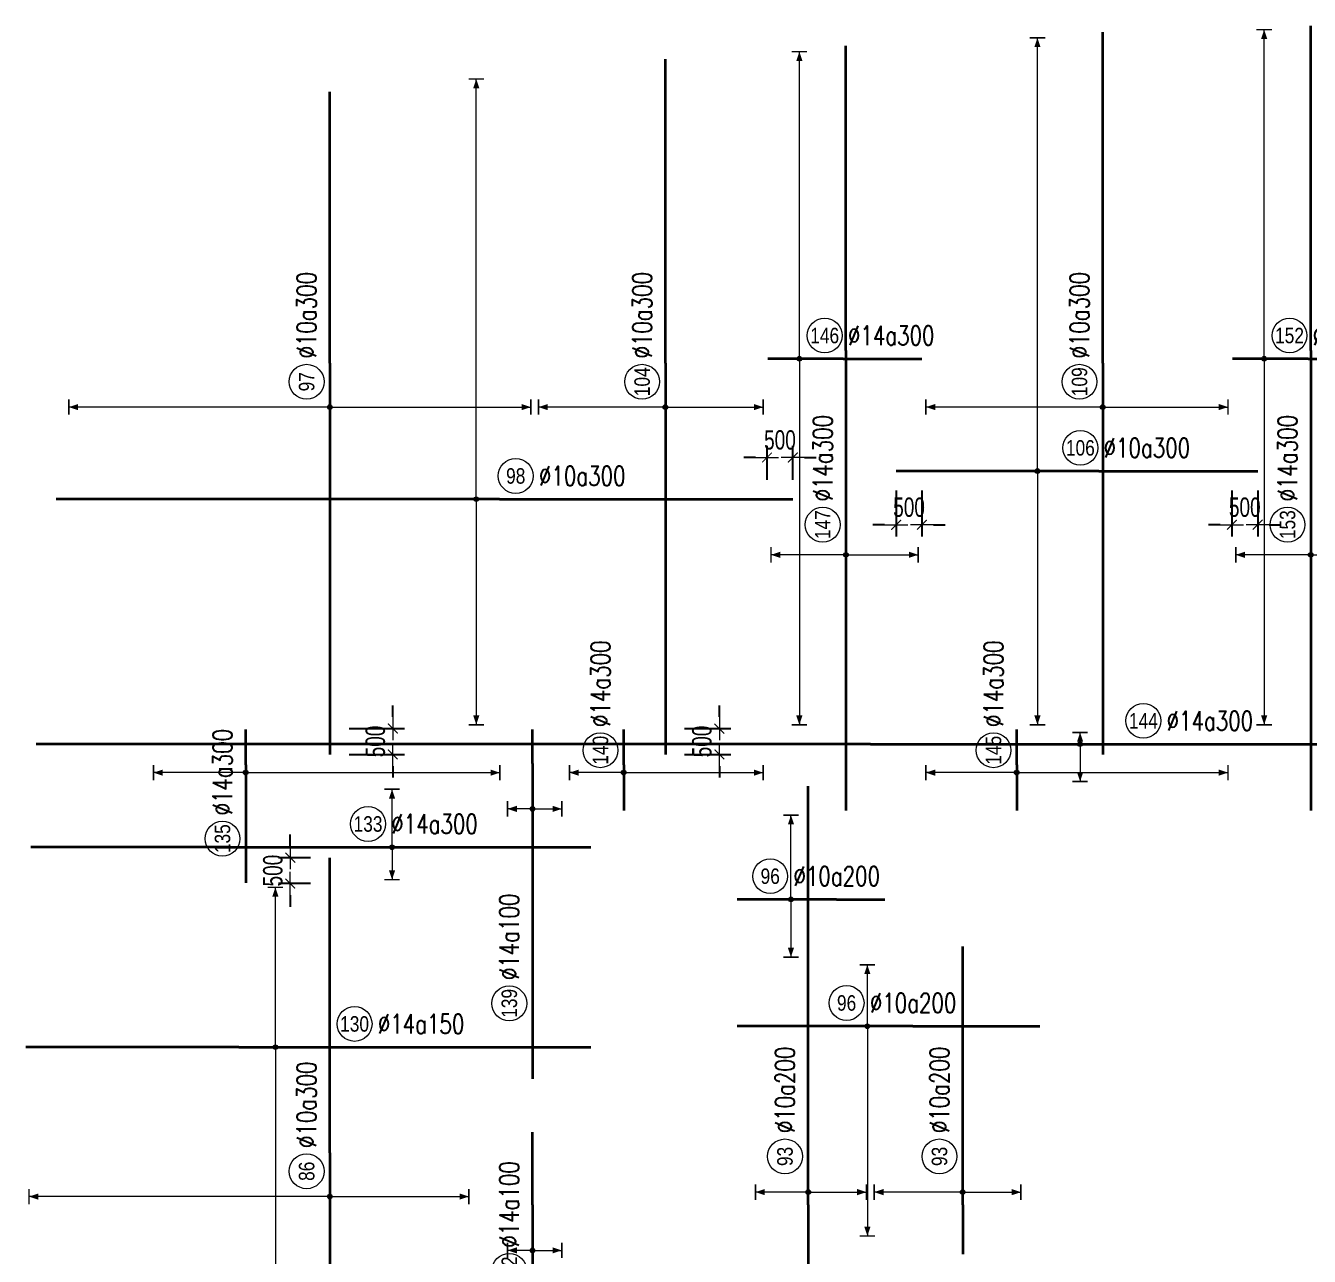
# Model space of a CAD drawing. Header units: millimetres. Extents: x -179076 to 505271, y -44005 to 99253.
# Drawn here: x 29846 to 54700, y 55080 to 78912 of the extents above; entities that cross this region are included whole.
import ezdxf
from ezdxf.enums import TextEntityAlignment as Align

# ---------------------------------------------------------------- set-up
doc = ezdxf.new("R2010")
doc.units = ezdxf.units.MM
doc.layers.get('0').update_dxf_attribs({"lineweight": 20})
doc.layers.get('Defpoints').update_dxf_attribs({"color": 151, "lineweight": 9})
for name, color, linetype, lineweight in [('NDC_S_DIM', 1, 'Continuous', 15), ('NDC_S_REBAR', 4, 'Continuous', 35), ('NDC_S_VN TEXT', 7, 'Continuous', 20)]:
    doc.layers.add(name, color=color, linetype=linetype, lineweight=lineweight)
doc.styles.add('ARIAL', font='arial.ttf', dxfattribs={"width": 0.8})
doc.styles.add('NDC_DIM', font='', dxfattribs={"width": 0.75})
doc.styles.add('NDC_EN TXT', font='romans.shx', dxfattribs={"width": 0.8})
doc.styles.get('NDC_DIM').set_extended_font_data('Dotum')
doc.dimstyles.new('NDC_dim_150', dxfattribs={"dimscale": 150, "dimtxt": 2.5, "dimasz": 1.5, "dimexe": 1.5, "dimexo": 2.5, "dimgap": 1, "dimtad": 1, "dimdec": 0, "dimzin": 0, "dimdsep": 46, "dimtxsty": 'NDC_DIM', "dimblk": 'DIMMARK', "dimcen": 0.09, "dimdle": 1.2, "dimclrd": 1, "dimclre": 1, "dimclrt": 3, "dimadec": 0, "dimazin": 0, "dimtfac": 1, "dimtdec": 0, "dimtix": 1, "dimtofl": 0, "dimtmove": 0, "dimatfit": 3, "dimfxl": 8, "dimfxlon": 1, "dimtolj": 1, "dimtzin": 0, "dimarcsym": 0})

# ---------------------------------------------------------------- blocks, each defined once
blk = doc.blocks.new('DIMMARK')
at = {"layer": 'NDC_S_DIM', "color": 1}
blk.add_line((-1.5, 0), (1, 0), dxfattribs=at)
at = {"layer": 'NDC_S_DIM', "color": 2, "const_width": 0.1}
blk.add_lwpolyline([(-0.42, -0.42), (0.42, 0.42)], dxfattribs=at)
blk = doc.blocks.new('*D395')
at = {"layer": 'Defpoints', "color": 0, "transparency": 16777216}
for p in [(44700, 70550), (44200, 69743), (44700, 69743)]:
    blk.add_point(p, dxfattribs=at)
at = {"layer": 'NDC_S_DIM', "color": 1, "lineweight": -2, "transparency": 16777216}
for p, q in [((44200, 70118), (44200, 70775)), ((44700, 70118), (44700, 70775)), ((43975, 70550), (43750, 70550)), ((44925, 70550), (45150, 70550))]:
    blk.add_line(p, q, dxfattribs=at)
at = {"layer": 'NDC_S_DIM', "color": 1, "lineweight": -2, "transparency": 16777216, "xscale": 225, "yscale": 225, "zscale": 225}
blk.add_blockref('DIMMARK', (44200, 70550), dxfattribs=at)
at = {"layer": 'NDC_S_DIM', "color": 1, "lineweight": -2, "transparency": 16777216, "xscale": 225, "yscale": 225, "zscale": 225, "rotation": 180}
blk.add_blockref('DIMMARK', (44700, 70550), dxfattribs=at)
at = {"layer": 'NDC_S_DIM', "color": 3, "transparency": 16777216, "insert": (44450, 70888), "char_height": 375, "attachment_point": 5, "style": 'NDC_DIM'}
blk.add_mtext('\\A1;500', dxfattribs=at)
blk = doc.blocks.new('*D396')
at = {"layer": 'Defpoints', "color": 0, "transparency": 16777216}
for p in [(46700, 70287), (47200, 70287), (47200, 69247)]:
    blk.add_point(p, dxfattribs=at)
at = {"layer": 'NDC_S_DIM', "color": 1, "lineweight": -2, "transparency": 16777216}
for p, q in [((46700, 69912), (46700, 69022)), ((47200, 69912), (47200, 69022)), ((46475, 69247), (46250, 69247)), ((47425, 69247), (47650, 69247))]:
    blk.add_line(p, q, dxfattribs=at)
at = {"layer": 'NDC_S_DIM', "color": 1, "lineweight": -2, "transparency": 16777216, "xscale": 225, "yscale": 225, "zscale": 225}
blk.add_blockref('DIMMARK', (46700, 69247), dxfattribs=at)
at = {"layer": 'NDC_S_DIM', "color": 1, "lineweight": -2, "transparency": 16777216, "xscale": 225, "yscale": 225, "zscale": 225, "rotation": 180}
blk.add_blockref('DIMMARK', (47200, 69247), dxfattribs=at)
at = {"layer": 'NDC_S_DIM', "color": 3, "transparency": 16777216, "insert": (46950, 69585), "char_height": 375, "attachment_point": 5, "style": 'NDC_DIM'}
blk.add_mtext('\\A1;500', dxfattribs=at)
blk = doc.blocks.new('*D397')
at = {"layer": 'Defpoints', "color": 0, "transparency": 16777216}
for p in [(53200, 70287), (53700, 70287), (53200, 69247)]:
    blk.add_point(p, dxfattribs=at)
at = {"layer": 'NDC_S_DIM', "color": 1, "lineweight": -2, "transparency": 16777216}
for p, q in [((53200, 69912), (53200, 69022)), ((53700, 69912), (53700, 69022)), ((52975, 69247), (52750, 69247)), ((53925, 69247), (54150, 69247))]:
    blk.add_line(p, q, dxfattribs=at)
at = {"layer": 'NDC_S_DIM', "color": 1, "lineweight": -2, "transparency": 16777216, "xscale": 225, "yscale": 225, "zscale": 225}
blk.add_blockref('DIMMARK', (53200, 69247), dxfattribs=at)
at = {"layer": 'NDC_S_DIM', "color": 1, "lineweight": -2, "transparency": 16777216, "xscale": 225, "yscale": 225, "zscale": 225, "rotation": 180}
blk.add_blockref('DIMMARK', (53700, 69247), dxfattribs=at)
at = {"layer": 'NDC_S_DIM', "color": 3, "transparency": 16777216, "insert": (53450, 69585), "char_height": 375, "attachment_point": 5, "style": 'NDC_DIM'}
blk.add_mtext('\\A1;500', dxfattribs=at)
blk = doc.blocks.new('*D415')
at = {"layer": 'Defpoints', "color": 0, "transparency": 16777216}
for p in [(42230, 65300), (43277, 65300), (42230, 64800)]:
    blk.add_point(p, dxfattribs=at)
at = {"layer": 'NDC_S_DIM', "color": 1, "lineweight": -2, "transparency": 16777216}
for p, q in [((43277, 65525), (43277, 65750)), ((42605, 65300), (43502, 65300)), ((42605, 64800), (43502, 64800)), ((43277, 64575), (43277, 64350))]:
    blk.add_line(p, q, dxfattribs=at)
at = {"layer": 'NDC_S_DIM', "color": 1, "lineweight": -2, "transparency": 16777216, "xscale": 225, "yscale": 225, "zscale": 225}
for p, rotation in [((43277, 65300), 270), ((43277, 64800), 90)]:
    blk.add_blockref('DIMMARK', p, dxfattribs=dict(at, rotation=rotation))
at = {"layer": 'NDC_S_DIM', "color": 3, "transparency": 16777216, "insert": (42939, 65050), "char_height": 375, "attachment_point": 5, "rotation": 90, "style": 'NDC_DIM'}
blk.add_mtext('\\A1;500', dxfattribs=at)
blk = doc.blocks.new('*D391')
at = {"layer": 'Defpoints', "color": 0, "transparency": 16777216}
for p in [(35734, 62800), (34969, 62300), (35734, 62300)]:
    blk.add_point(p, dxfattribs=at)
at = {"layer": 'NDC_S_DIM', "color": 1, "lineweight": -2, "transparency": 16777216}
for p, q in [((34969, 63025), (34969, 63250)), ((35359, 62800), (34744, 62800)), ((35359, 62300), (34744, 62300)), ((34969, 62075), (34969, 61850))]:
    blk.add_line(p, q, dxfattribs=at)
at = {"layer": 'NDC_S_DIM', "color": 1, "lineweight": -2, "transparency": 16777216, "xscale": 225, "yscale": 225, "zscale": 225}
for p, rotation in [((34969, 62800), 270), ((34969, 62300), 90)]:
    blk.add_blockref('DIMMARK', p, dxfattribs=dict(at, rotation=rotation))
at = {"layer": 'NDC_S_DIM', "color": 3, "transparency": 16777216, "insert": (34632, 62550), "char_height": 375, "attachment_point": 5, "rotation": 90, "style": 'NDC_DIM'}
blk.add_mtext('\\A1;500', dxfattribs=at)
blk = doc.blocks.new('*D393')
at = {"layer": 'Defpoints', "color": 0, "transparency": 16777216}
for p in [(35734, 65300), (35734, 64800), (36954, 64800)]:
    blk.add_point(p, dxfattribs=at)
at = {"layer": 'NDC_S_DIM', "color": 1, "lineweight": -2, "transparency": 16777216}
for p, q in [((36954, 65525), (36954, 65750)), ((36109, 65300), (37179, 65300)), ((36109, 64800), (37179, 64800)), ((36954, 64575), (36954, 64350))]:
    blk.add_line(p, q, dxfattribs=at)
at = {"layer": 'NDC_S_DIM', "color": 1, "lineweight": -2, "transparency": 16777216, "xscale": 225, "yscale": 225, "zscale": 225}
for p, rotation in [((36954, 65300), 270), ((36954, 64800), 90)]:
    blk.add_blockref('DIMMARK', p, dxfattribs=dict(at, rotation=rotation))
at = {"layer": 'NDC_S_DIM', "color": 3, "transparency": 16777216, "insert": (36617, 65050), "char_height": 375, "attachment_point": 5, "rotation": 90, "style": 'NDC_DIM'}
blk.add_mtext('\\A1;500', dxfattribs=at)
blk = doc.blocks.new('*U713')
h = blk.add_hatch(color=6)
edge = h.paths.add_edge_path()
edge.add_arc((27.07, 0), 0.3, 0, 360)
at = {"layer": 'NDC_S_DIM', "color": 8}
for q in [(27.07, 1.49), (27.07, -4.84)]:
    blk.add_line((27.07, 0), q, dxfattribs=at)
for points in [[(26.07, 1.49, 0.2, 0.2, 0), (28.07, 1.49, 0, 0, 0)], [(26.07, -4.84, 0.2, 0.2, 0), (28.07, -4.84, 0, 0, 0)]]:
    blk.add_lwpolyline(points, format="xyseb", dxfattribs=at)
at = {"layer": 'NDC_S_DIM'}
blk.add_circle((35.24, 3), 2.25, dxfattribs=at)
at = {"layer": 'NDC_S_DIM', "color": 6}
blk.add_circle((27.07, 0), 0.3, dxfattribs=at)
at = {"layer": 'NDC_S_DIM', "color": 8}
for points in [[(26.67, 0.29), (27.07, 1.49), (27.47, 0.29)], [(26.67, -3.64), (27.07, -4.84), (27.47, -3.64)]]:
    blk.add_solid(points, dxfattribs=at)
at = {"layer": 'NDC_S_REBAR'}
for p, q in [((0, 0), (-107.67, 0)), ((-107.67, 0), (-107.67, 0)), ((0, 0), (281, 0)), ((281, 0), (281, 0)), ((281, 0), (281, 0)), ((-107.67, 0), (-107.67, 0))]:
    blk.add_line(p, q, dxfattribs=at)
at = {"layer": 'NDC_S_VN TEXT', "style": 'ARIAL', "width": 0.8}
blk.add_attdef('KHT', text='', height=2, dxfattribs=at).set_placement((35.24, 3), align=Align.MIDDLE_CENTER)
at = {"layer": 'NDC_S_VN TEXT', "color": 3, "style": 'NDC_EN TXT', "width": 0.75}
blk.add_attdef('DKT', (38.24, 1.75), '', height=2.5, dxfattribs=at)
blk = doc.blocks.new('*U712')
h = blk.add_hatch(color=6)
edge = h.paths.add_edge_path()
edge.add_arc((-7.93, 0), 0.3, 0, 360)
at = {"layer": 'NDC_S_DIM', "color": 8}
for q in [(-7.93, 55.93), (-7.93, -32.75)]:
    blk.add_line((-7.93, 0), q, dxfattribs=at)
for points in [[(-8.93, 55.93, 0.2, 0.2, 0), (-6.93, 55.93, 0, 0, 0)], [(-8.93, -32.75, 0.2, 0.2, 0), (-6.93, -32.75, 0, 0, 0)]]:
    blk.add_lwpolyline(points, format="xyseb", dxfattribs=at)
at = {"layer": 'NDC_S_DIM'}
blk.add_circle((-2.39, 3), 2.25, dxfattribs=at)
at = {"layer": 'NDC_S_DIM', "color": 6}
blk.add_circle((-7.93, 0), 0.3, dxfattribs=at)
at = {"layer": 'NDC_S_DIM', "color": 8}
for points in [[(-8.33, 54.73), (-7.93, 55.93), (-7.53, 54.73)], [(-8.33, -31.55), (-7.93, -32.75), (-7.53, -31.55)]]:
    blk.add_solid(points, dxfattribs=at)
at = {"layer": 'NDC_S_REBAR'}
for p, q in [((0, 0), (-26.16, 0)), ((-26.16, 0), (-26.16, 0)), ((0, 0), (20.5, 0)), ((20.5, 0), (20.5, 0)), ((20.5, 0), (20.5, 0)), ((-26.16, 0), (-26.16, 0))]:
    blk.add_line(p, q, dxfattribs=at)
at = {"layer": 'NDC_S_VN TEXT', "style": 'ARIAL', "width": 0.8}
blk.add_attdef('KHT', text='', height=2, dxfattribs=at).set_placement((-2.39, 3), align=Align.MIDDLE_CENTER)
at = {"layer": 'NDC_S_VN TEXT', "color": 3, "style": 'NDC_EN TXT', "width": 0.75}
blk.add_attdef('DKT', (0.61, 1.75), '', height=2.5, dxfattribs=at)
blk = doc.blocks.new('*U702')
h = blk.add_hatch(color=6)
edge = h.paths.add_edge_path()
edge.add_arc((4.7, 0), 0.3, 0, 360)
at = {"layer": 'NDC_S_DIM', "color": 8}
for q in [(4.7, 20.63), (4.7, -35.71)]:
    blk.add_line((4.7, 0), q, dxfattribs=at)
for points in [[(3.7, 20.63, 0.2, 0.2, 0), (5.7, 20.63, 0, 0, 0)], [(3.7, -35.71, 0.2, 0.2, 0), (5.7, -35.71, 0, 0, 0)]]:
    blk.add_lwpolyline(points, format="xyseb", dxfattribs=at)
at = {"layer": 'NDC_S_DIM'}
blk.add_circle((14.92, 3), 2.25, dxfattribs=at)
at = {"layer": 'NDC_S_DIM', "color": 6}
blk.add_circle((4.7, 0), 0.3, dxfattribs=at)
at = {"layer": 'NDC_S_DIM', "color": 8}
for points in [[(4.3, 19.43), (4.7, 20.63), (5.1, 19.43)], [(4.3, -34.51), (4.7, -35.71), (5.1, -34.51)]]:
    blk.add_solid(points, dxfattribs=at)
at = {"layer": 'NDC_S_REBAR'}
for p, q in [((0, 0), (-27.53, 0)), ((-27.53, 0), (-27.53, 0)), ((0, 0), (45.4, 0)), ((45.4, 0), (45.4, 0)), ((45.4, 0), (45.4, 0)), ((-27.53, 0), (-27.53, 0))]:
    blk.add_line(p, q, dxfattribs=at)
at = {"layer": 'NDC_S_VN TEXT', "style": 'ARIAL', "width": 0.8}
blk.add_attdef('KHT', text='', height=2, dxfattribs=at).set_placement((14.92, 3), align=Align.MIDDLE_CENTER)
at = {"layer": 'NDC_S_VN TEXT', "color": 3, "style": 'NDC_EN TXT', "width": 0.75}
blk.add_attdef('DKT', (17.92, 1.75), '', height=2.5, dxfattribs=at)
blk = doc.blocks.new('*U701')
h = blk.add_hatch(color=6)
edge = h.paths.add_edge_path()
edge.add_arc((-5.66, 0), 0.3, 0, 360)
at = {"layer": 'NDC_S_DIM', "color": 8}
for q in [(-5.66, 39.64), (-5.66, -47.25)]:
    blk.add_line((-5.66, 0), q, dxfattribs=at)
for points in [[(-6.66, 39.64, 0.2, 0.2, 0), (-4.66, 39.64, 0, 0, 0)], [(-6.66, -47.25, 0.2, 0.2, 0), (-4.66, -47.25, 0, 0, 0)]]:
    blk.add_lwpolyline(points, format="xyseb", dxfattribs=at)
at = {"layer": 'NDC_S_DIM'}
blk.add_circle((-2.39, 3), 2.25, dxfattribs=at)
at = {"layer": 'NDC_S_DIM', "color": 6}
blk.add_circle((-5.66, 0), 0.3, dxfattribs=at)
at = {"layer": 'NDC_S_DIM', "color": 8}
for points in [[(-6.06, 38.44), (-5.66, 39.64), (-5.26, 38.44)], [(-6.06, -46.05), (-5.66, -47.25), (-5.26, -46.05)]]:
    blk.add_solid(points, dxfattribs=at)
at = {"layer": 'NDC_S_REBAR'}
for p, q in [((0, 0), (-9.73, 0)), ((-9.73, 0), (-9.73, 0)), ((0, 0), (10.15, 0)), ((10.15, 0), (10.15, 0)), ((10.15, 0), (10.15, 0)), ((-9.73, 0), (-9.73, 0))]:
    blk.add_line(p, q, dxfattribs=at)
at = {"layer": 'NDC_S_VN TEXT', "style": 'ARIAL', "width": 0.8}
blk.add_attdef('KHT', text='', height=2, dxfattribs=at).set_placement((-2.39, 3), align=Align.MIDDLE_CENTER)
at = {"layer": 'NDC_S_VN TEXT', "color": 3, "style": 'NDC_EN TXT', "width": 0.75}
blk.add_attdef('DKT', (0.61, 1.75), '', height=2.5, dxfattribs=at)
blk = doc.blocks.new('*U700')
h = blk.add_hatch(color=6)
edge = h.paths.add_edge_path()
edge.add_arc((-5.66, 0), 0.3, 0, 360)
at = {"layer": 'NDC_S_DIM', "color": 8}
for q in [(-5.66, 42.49), (-5.66, -47.25)]:
    blk.add_line((-5.66, 0), q, dxfattribs=at)
for points in [[(-6.66, 42.49, 0.2, 0.2, 0), (-4.66, 42.49, 0, 0, 0)], [(-6.66, -47.25, 0.2, 0.2, 0), (-4.66, -47.25, 0, 0, 0)]]:
    blk.add_lwpolyline(points, format="xyseb", dxfattribs=at)
at = {"layer": 'NDC_S_DIM'}
blk.add_circle((-2.39, 3), 2.25, dxfattribs=at)
at = {"layer": 'NDC_S_DIM', "color": 6}
blk.add_circle((-5.66, 0), 0.3, dxfattribs=at)
at = {"layer": 'NDC_S_DIM', "color": 8}
for points in [[(-6.06, 41.29), (-5.66, 42.49), (-5.26, 41.29)], [(-6.06, -46.05), (-5.66, -47.25), (-5.26, -46.05)]]:
    blk.add_solid(points, dxfattribs=at)
at = {"layer": 'NDC_S_REBAR'}
for p, q in [((0, 0), (-9.73, 0)), ((-9.73, 0), (-9.73, 0)), ((0, 0), (10.15, 0)), ((10.15, 0), (10.15, 0)), ((10.15, 0), (10.15, 0)), ((-9.73, 0), (-9.73, 0))]:
    blk.add_line(p, q, dxfattribs=at)
at = {"layer": 'NDC_S_VN TEXT', "style": 'ARIAL', "width": 0.8}
blk.add_attdef('KHT', text='', height=2, dxfattribs=at).set_placement((-2.39, 3), align=Align.MIDDLE_CENTER)
at = {"layer": 'NDC_S_VN TEXT', "color": 3, "style": 'NDC_EN TXT', "width": 0.75}
blk.add_attdef('DKT', (0.61, 1.75), '', height=2.5, dxfattribs=at)
blk = doc.blocks.new('*U693')
h = blk.add_hatch(color=6)
edge = h.paths.add_edge_path()
edge.add_arc((-5.66, 0), 0.3, 0, 360)
at = {"layer": 'NDC_S_DIM', "color": 8}
for q in [(-5.66, 16.37), (-5.66, -12.63)]:
    blk.add_line((-5.66, 0), q, dxfattribs=at)
for points in [[(-6.66, 16.37, 0.2, 0.2, 0), (-4.66, 16.37, 0, 0, 0)], [(-6.66, -12.63, 0.2, 0.2, 0), (-4.66, -12.63, 0, 0, 0)]]:
    blk.add_lwpolyline(points, format="xyseb", dxfattribs=at)
at = {"layer": 'NDC_S_DIM'}
blk.add_circle((-2.39, 3), 2.25, dxfattribs=at)
at = {"layer": 'NDC_S_DIM', "color": 6}
blk.add_circle((-5.66, 0), 0.3, dxfattribs=at)
at = {"layer": 'NDC_S_DIM', "color": 8}
for points in [[(-6.06, 15.17), (-5.66, 16.37), (-5.26, 15.17)], [(-6.06, -11.43), (-5.66, -12.63), (-5.26, -11.43)]]:
    blk.add_solid(points, dxfattribs=at)
at = {"layer": 'NDC_S_REBAR'}
for p, q in [((0, 0), (-50.5, 0)), ((-50.5, 0), (-50.5, 0)), ((0, 0), (39.27, 0)), ((39.27, 0), (39.27, 0)), ((39.27, 0), (39.27, 0)), ((-50.5, 0), (-50.5, 0))]:
    blk.add_line(p, q, dxfattribs=at)
at = {"layer": 'NDC_S_VN TEXT', "style": 'ARIAL', "width": 0.8}
blk.add_attdef('KHT', text='', height=2, dxfattribs=at).set_placement((-2.39, 3), align=Align.MIDDLE_CENTER)
at = {"layer": 'NDC_S_VN TEXT', "color": 3, "style": 'NDC_EN TXT', "width": 0.75}
blk.add_attdef('DKT', (0.61, 1.75), '', height=2.5, dxfattribs=at)
blk = doc.blocks.new('*U692')
h = blk.add_hatch(color=6)
edge = h.paths.add_edge_path()
edge.add_arc((-5.66, 0), 0.3, 0, 360)
at = {"layer": 'NDC_S_DIM', "color": 8}
for q in [(-5.66, 22.82), (-5.66, -16.18)]:
    blk.add_line((-5.66, 0), q, dxfattribs=at)
for points in [[(-6.66, 22.82, 0.2, 0.2, 0), (-4.66, 22.82, 0, 0, 0)], [(-6.66, -16.18, 0.2, 0.2, 0), (-4.66, -16.18, 0, 0, 0)]]:
    blk.add_lwpolyline(points, format="xyseb", dxfattribs=at)
at = {"layer": 'NDC_S_DIM'}
blk.add_circle((-2.39, 3), 2.25, dxfattribs=at)
at = {"layer": 'NDC_S_DIM', "color": 6}
blk.add_circle((-5.66, 0), 0.3, dxfattribs=at)
at = {"layer": 'NDC_S_DIM', "color": 8}
for points in [[(-6.06, 21.62), (-5.66, 22.82), (-5.26, 21.62)], [(-6.06, -14.98), (-5.66, -16.18), (-5.26, -14.98)]]:
    blk.add_solid(points, dxfattribs=at)
at = {"layer": 'NDC_S_REBAR'}
for p, q in [((0, 0), (-50.5, 0)), ((-50.5, 0), (-50.5, 0)), ((0, 0), (42.74, 0)), ((42.74, 0), (42.74, 0)), ((42.74, 0), (42.74, 0)), ((-50.5, 0), (-50.5, 0))]:
    blk.add_line(p, q, dxfattribs=at)
at = {"layer": 'NDC_S_VN TEXT', "style": 'ARIAL', "width": 0.8}
blk.add_attdef('KHT', text='', height=2, dxfattribs=at).set_placement((-2.39, 3), align=Align.MIDDLE_CENTER)
at = {"layer": 'NDC_S_VN TEXT', "color": 3, "style": 'NDC_EN TXT', "width": 0.75}
blk.add_attdef('DKT', (0.61, 1.75), '', height=2.5, dxfattribs=at)
blk = doc.blocks.new('*U683')
h = blk.add_hatch(color=6)
edge = h.paths.add_edge_path()
edge.add_arc((-26.39, 0), 0.3, 0, 360)
at = {"layer": 'NDC_S_DIM', "color": 8}
for q in [(-26.39, 9.68), (-26.39, -9.32)]:
    blk.add_line((-26.39, 0), q, dxfattribs=at)
for points in [[(-27.39, 9.68, 0.2, 0.2, 0), (-25.39, 9.68, 0, 0, 0)], [(-27.39, -9.32, 0.2, 0.2, 0), (-25.39, -9.32, 0, 0, 0)]]:
    blk.add_lwpolyline(points, format="xyseb", dxfattribs=at)
at = {"layer": 'NDC_S_DIM'}
blk.add_circle((-22.5, 3), 2.25, dxfattribs=at)
at = {"layer": 'NDC_S_DIM', "color": 6}
blk.add_circle((-26.39, 0), 0.3, dxfattribs=at)
at = {"layer": 'NDC_S_DIM', "color": 8}
for points in [[(-26.79, 8.48), (-26.39, 9.68), (-25.99, 8.48)], [(-26.79, -8.12), (-26.39, -9.32), (-25.99, -8.12)]]:
    blk.add_solid(points, dxfattribs=at)
at = {"layer": 'NDC_S_REBAR'}
for p, q in [((0, 0), (-59.39, 0)), ((-59.39, 0), (-59.39, 0)), ((0, 0), (39.33, 0)), ((39.33, 0), (39.33, 0)), ((39.33, 0), (39.33, 0)), ((-59.39, 0), (-59.39, 0))]:
    blk.add_line(p, q, dxfattribs=at)
at = {"layer": 'NDC_S_VN TEXT', "style": 'ARIAL', "width": 0.8}
blk.add_attdef('KHT', text='', height=2, dxfattribs=at).set_placement((-22.5, 3), align=Align.MIDDLE_CENTER)
at = {"layer": 'NDC_S_VN TEXT', "color": 3, "style": 'NDC_EN TXT', "width": 0.75}
blk.add_attdef('DKT', (-19.5, 1.75), '', height=2.5, dxfattribs=at)
blk = doc.blocks.new('*U682')
h = blk.add_hatch(color=6)
edge = h.paths.add_edge_path()
edge.add_arc((-26.39, 0), 0.3, 0, 360)
at = {"layer": 'NDC_S_DIM', "color": 8}
for q in [(-26.39, 9.68), (-26.39, -9.32)]:
    blk.add_line((-26.39, 0), q, dxfattribs=at)
for points in [[(-27.39, 9.68, 0.2, 0.2, 0), (-25.39, 9.68, 0, 0, 0)], [(-27.39, -9.32, 0.2, 0.2, 0), (-25.39, -9.32, 0, 0, 0)]]:
    blk.add_lwpolyline(points, format="xyseb", dxfattribs=at)
at = {"layer": 'NDC_S_DIM'}
blk.add_circle((-22.5, 3), 2.25, dxfattribs=at)
at = {"layer": 'NDC_S_DIM', "color": 6}
blk.add_circle((-26.39, 0), 0.3, dxfattribs=at)
at = {"layer": 'NDC_S_DIM', "color": 8}
for points in [[(-26.79, 8.48), (-26.39, 9.68), (-25.99, 8.48)], [(-26.79, -8.12), (-26.39, -9.32), (-25.99, -8.12)]]:
    blk.add_solid(points, dxfattribs=at)
at = {"layer": 'NDC_S_REBAR'}
for p, q in [((0, 0), (-59.39, 0)), ((-59.39, 0), (-59.39, 0)), ((0, 0), (41.92, 0)), ((41.92, 0), (41.92, 0)), ((41.92, 0), (41.92, 0)), ((-59.39, 0), (-59.39, 0))]:
    blk.add_line(p, q, dxfattribs=at)
at = {"layer": 'NDC_S_VN TEXT', "style": 'ARIAL', "width": 0.8}
blk.add_attdef('KHT', text='', height=2, dxfattribs=at).set_placement((-22.5, 3), align=Align.MIDDLE_CENTER)
at = {"layer": 'NDC_S_VN TEXT', "color": 3, "style": 'NDC_EN TXT', "width": 0.75}
blk.add_attdef('DKT', (-19.5, 1.75), '', height=2.5, dxfattribs=at)
blk = doc.blocks.new('*U675')
h = blk.add_hatch(color=6)
edge = h.paths.add_edge_path()
edge.add_arc((-1.02, 0), 0.3, 0, 360)
at = {"layer": 'NDC_S_DIM', "color": 8}
for q in [(-1.02, 6.99), (-1.02, -18.01)]:
    blk.add_line((-1.02, 0), q, dxfattribs=at)
for points in [[(-2.02, 6.99, 0.2, 0.2, 0), (-0.02, 6.99, 0, 0, 0)], [(-2.02, -18.01, 0.2, 0.2, 0), (-0.02, -18.01, 0, 0, 0)]]:
    blk.add_lwpolyline(points, format="xyseb", dxfattribs=at)
at = {"layer": 'NDC_S_DIM'}
blk.add_circle((1.87, 3), 2.25, dxfattribs=at)
at = {"layer": 'NDC_S_DIM', "color": 6}
blk.add_circle((-1.02, 0), 0.3, dxfattribs=at)
at = {"layer": 'NDC_S_DIM', "color": 8}
for points in [[(-1.42, 5.79), (-1.02, 6.99), (-0.62, 5.79)], [(-1.42, -16.81), (-1.02, -18.01), (-0.62, -16.81)]]:
    blk.add_solid(points, dxfattribs=at)
at = {"layer": 'NDC_S_REBAR'}
for p, q in [((0, 0), (-5.9, 0)), ((-5.9, 0), (-5.9, 0)), ((0, 0), (4.56, 0)), ((4.56, 0), (4.56, 0)), ((4.56, 0), (4.56, 0)), ((-5.9, 0), (-5.9, 0))]:
    blk.add_line(p, q, dxfattribs=at)
at = {"layer": 'NDC_S_VN TEXT', "style": 'ARIAL', "width": 0.8}
blk.add_attdef('KHT', text='', height=2, dxfattribs=at).set_placement((1.87, 3), align=Align.MIDDLE_CENTER)
at = {"layer": 'NDC_S_VN TEXT', "color": 3, "style": 'NDC_EN TXT', "width": 0.75}
blk.add_attdef('DKT', (4.87, 1.75), '', height=2.5, dxfattribs=at)
blk = doc.blocks.new('*U674')
h = blk.add_hatch(color=6)
edge = h.paths.add_edge_path()
edge.add_arc((-1.02, 0), 0.3, 0, 360)
at = {"layer": 'NDC_S_DIM', "color": 8}
for q in [(-1.02, 11.73), (-1.02, -27.27)]:
    blk.add_line((-1.02, 0), q, dxfattribs=at)
for points in [[(-2.02, 11.73, 0.2, 0.2, 0), (-0.02, 11.73, 0, 0, 0)], [(-2.02, -27.27, 0.2, 0.2, 0), (-0.02, -27.27, 0, 0, 0)]]:
    blk.add_lwpolyline(points, format="xyseb", dxfattribs=at)
at = {"layer": 'NDC_S_DIM'}
blk.add_circle((1.87, 3), 2.25, dxfattribs=at)
at = {"layer": 'NDC_S_DIM', "color": 6}
blk.add_circle((-1.02, 0), 0.3, dxfattribs=at)
at = {"layer": 'NDC_S_DIM', "color": 8}
for points in [[(-1.42, 10.53), (-1.02, 11.73), (-0.62, 10.53)], [(-1.42, -26.07), (-1.02, -27.27), (-0.62, -26.07)]]:
    blk.add_solid(points, dxfattribs=at)
at = {"layer": 'NDC_S_REBAR'}
for p, q in [((0, 0), (-5.9, 0)), ((-5.9, 0), (-5.9, 0)), ((0, 0), (4.56, 0)), ((4.56, 0), (4.56, 0)), ((4.56, 0), (4.56, 0)), ((-5.9, 0), (-5.9, 0))]:
    blk.add_line(p, q, dxfattribs=at)
at = {"layer": 'NDC_S_VN TEXT', "style": 'ARIAL', "width": 0.8}
blk.add_attdef('KHT', text='', height=2, dxfattribs=at).set_placement((1.87, 3), align=Align.MIDDLE_CENTER)
at = {"layer": 'NDC_S_VN TEXT', "color": 3, "style": 'NDC_EN TXT', "width": 0.75}
blk.add_attdef('DKT', (4.87, 1.75), '', height=2.5, dxfattribs=at)
blk = doc.blocks.new('*U667')
h = blk.add_hatch(color=6)
edge = h.paths.add_edge_path()
edge.add_arc((-2.99, 0), 0.3, 0, 360)
at = {"layer": 'NDC_S_DIM', "color": 8}
for q in [(-2.99, 54.24), (-2.99, -29.12)]:
    blk.add_line((-2.99, 0), q, dxfattribs=at)
for points in [[(-3.99, 54.24, 0.2, 0.2, 0), (-1.99, 54.24, 0, 0, 0)], [(-3.99, -29.12, 0.2, 0.2, 0), (-1.99, -29.12, 0, 0, 0)]]:
    blk.add_lwpolyline(points, format="xyseb", dxfattribs=at)
at = {"layer": 'NDC_S_DIM'}
blk.add_circle((2.1, 3), 2.25, dxfattribs=at)
at = {"layer": 'NDC_S_DIM', "color": 6}
blk.add_circle((-2.99, 0), 0.3, dxfattribs=at)
at = {"layer": 'NDC_S_DIM', "color": 8}
for points in [[(-3.39, 53.04), (-2.99, 54.24), (-2.59, 53.04)], [(-3.39, -27.92), (-2.99, -29.12), (-2.59, -27.92)]]:
    blk.add_solid(points, dxfattribs=at)
at = {"layer": 'NDC_S_REBAR'}
for p, q in [((0, 0), (-57.24, 0)), ((-57.24, 0), (-57.24, 0)), ((0, 0), (37.88, 0)), ((37.88, 0), (37.88, 0)), ((37.88, 0), (37.88, 0)), ((-57.24, 0), (-57.24, 0))]:
    blk.add_line(p, q, dxfattribs=at)
at = {"layer": 'NDC_S_VN TEXT', "style": 'ARIAL', "width": 0.8}
blk.add_attdef('KHT', text='', height=2, dxfattribs=at).set_placement((2.1, 3), align=Align.MIDDLE_CENTER)
at = {"layer": 'NDC_S_VN TEXT', "color": 3, "style": 'NDC_EN TXT', "width": 0.75}
blk.add_attdef('DKT', (5.1, 1.75), '', height=2.5, dxfattribs=at)
blk = doc.blocks.new('*U658')
h = blk.add_hatch(color=6)
edge = h.paths.add_edge_path()
edge.add_arc((-5.86, 0), 0.3, 0, 360)
at = {"layer": 'NDC_S_DIM', "color": 8}
for q in [(-5.86, 10.89), (-5.86, -7.44)]:
    blk.add_line((-5.86, 0), q, dxfattribs=at)
for points in [[(-6.86, 10.89, 0.2, 0.2, 0), (-4.86, 10.89, 0, 0, 0)], [(-6.86, -7.44, 0.2, 0.2, 0), (-4.86, -7.44, 0, 0, 0)]]:
    blk.add_lwpolyline(points, format="xyseb", dxfattribs=at)
at = {"layer": 'NDC_S_DIM'}
blk.add_circle((-8.54, 3), 2.25, dxfattribs=at)
at = {"layer": 'NDC_S_DIM', "color": 6}
blk.add_circle((-5.86, 0), 0.3, dxfattribs=at)
at = {"layer": 'NDC_S_DIM', "color": 8}
for points in [[(-6.26, 9.69), (-5.86, 10.89), (-5.46, 9.69)], [(-6.26, -6.24), (-5.86, -7.44), (-5.46, -6.24)]]:
    blk.add_solid(points, dxfattribs=at)
at = {"layer": 'NDC_S_REBAR'}
for p, q in [((0, 0), (-12.82, 0)), ((-12.82, 0), (-12.82, 0)), ((0, 0), (6.25, 0)), ((6.25, 0), (6.25, 0)), ((6.25, 0), (6.25, 0)), ((-12.82, 0), (-12.82, 0))]:
    blk.add_line(p, q, dxfattribs=at)
at = {"layer": 'NDC_S_VN TEXT', "style": 'ARIAL', "width": 0.8}
blk.add_attdef('KHT', text='', height=2, dxfattribs=at).set_placement((-8.54, 3), align=Align.MIDDLE_CENTER)
at = {"layer": 'NDC_S_VN TEXT', "color": 3, "style": 'NDC_EN TXT', "width": 0.75}
blk.add_attdef('DKT', (-5.54, 1.75), '', height=2.5, dxfattribs=at)
blk = doc.blocks.new('*U657')
h = blk.add_hatch(color=6)
edge = h.paths.add_edge_path()
edge.add_arc((1.66, 0), 0.3, 0, 360)
at = {"layer": 'NDC_S_DIM', "color": 8}
for q in [(1.66, 6.81), (1.66, -7.52)]:
    blk.add_line((1.66, 0), q, dxfattribs=at)
for points in [[(0.66, 6.81, 0.2, 0.2, 0), (2.66, 6.81, 0, 0, 0)], [(0.66, -7.52, 0.2, 0.2, 0), (2.66, -7.52, 0, 0, 0)]]:
    blk.add_lwpolyline(points, format="xyseb", dxfattribs=at)
at = {"layer": 'NDC_S_DIM'}
blk.add_circle((6.27, 3), 2.25, dxfattribs=at)
at = {"layer": 'NDC_S_DIM', "color": 6}
blk.add_circle((1.66, 0), 0.3, dxfattribs=at)
at = {"layer": 'NDC_S_DIM', "color": 8}
for points in [[(1.26, 5.61), (1.66, 6.81), (2.06, 5.61)], [(1.26, -6.32), (1.66, -7.52), (2.06, -6.32)]]:
    blk.add_solid(points, dxfattribs=at)
at = {"layer": 'NDC_S_REBAR'}
for p, q in [((0, 0), (-28.4, 0)), ((-28.4, 0), (-28.4, 0)), ((0, 0), (54.07, 0)), ((54.07, 0), (54.07, 0)), ((54.07, 0), (54.07, 0)), ((-28.4, 0), (-28.4, 0))]:
    blk.add_line(p, q, dxfattribs=at)
at = {"layer": 'NDC_S_VN TEXT', "style": 'ARIAL', "width": 0.8}
blk.add_attdef('KHT', text='', height=2, dxfattribs=at).set_placement((6.27, 3), align=Align.MIDDLE_CENTER)
at = {"layer": 'NDC_S_VN TEXT', "color": 3, "style": 'NDC_EN TXT', "width": 0.75}
blk.add_attdef('DKT', (9.27, 1.75), '', height=2.5, dxfattribs=at)
blk = doc.blocks.new('*U656')
h = blk.add_hatch(color=6)
edge = h.paths.add_edge_path()
edge.add_arc((-5.66, 0), 0.3, 0, 360)
at = {"layer": 'NDC_S_DIM', "color": 8}
for q in [(-5.66, 33.69), (-5.66, -25.94)]:
    blk.add_line((-5.66, 0), q, dxfattribs=at)
for points in [[(-6.66, 33.69, 0.2, 0.2, 0), (-4.66, 33.69, 0, 0, 0)], [(-6.66, -25.94, 0.2, 0.2, 0), (-4.66, -25.94, 0, 0, 0)]]:
    blk.add_lwpolyline(points, format="xyseb", dxfattribs=at)
at = {"layer": 'NDC_S_DIM'}
blk.add_circle((-2.39, 3), 2.25, dxfattribs=at)
at = {"layer": 'NDC_S_DIM', "color": 6}
blk.add_circle((-5.66, 0), 0.3, dxfattribs=at)
at = {"layer": 'NDC_S_DIM', "color": 8}
for points in [[(-6.06, 32.49), (-5.66, 33.69), (-5.26, 32.49)], [(-6.06, -24.74), (-5.66, -25.94), (-5.26, -24.74)]]:
    blk.add_solid(points, dxfattribs=at)
at = {"layer": 'NDC_S_REBAR'}
for p, q in [((0, 0), (-50.5, 0)), ((-50.5, 0), (-50.5, 0)), ((0, 0), (35.04, 0)), ((35.04, 0), (35.04, 0)), ((35.04, 0), (35.04, 0)), ((-50.5, 0), (-50.5, 0))]:
    blk.add_line(p, q, dxfattribs=at)
at = {"layer": 'NDC_S_VN TEXT', "style": 'ARIAL', "width": 0.8}
blk.add_attdef('KHT', text='', height=2, dxfattribs=at).set_placement((-2.39, 3), align=Align.MIDDLE_CENTER)
at = {"layer": 'NDC_S_VN TEXT', "color": 3, "style": 'NDC_EN TXT', "width": 0.75}
blk.add_attdef('DKT', (0.61, 1.75), '', height=2.5, dxfattribs=at)
blk = doc.blocks.new('*U654')
h = blk.add_hatch(color=6)
edge = h.paths.add_edge_path()
edge.add_arc((-1.02, 0), 0.3, 0, 360)
at = {"layer": 'NDC_S_DIM', "color": 8}
for q in [(-1.02, 11.9), (-1.02, -32.8)]:
    blk.add_line((-1.02, 0), q, dxfattribs=at)
for points in [[(-2.02, 11.9, 0.2, 0.2, 0), (-0.02, 11.9, 0, 0, 0)], [(-2.02, -32.8, 0.2, 0.2, 0), (-0.02, -32.8, 0, 0, 0)]]:
    blk.add_lwpolyline(points, format="xyseb", dxfattribs=at)
at = {"layer": 'NDC_S_DIM'}
blk.add_circle((-9.55, 3), 2.25, dxfattribs=at)
at = {"layer": 'NDC_S_DIM', "color": 6}
blk.add_circle((-1.02, 0), 0.3, dxfattribs=at)
at = {"layer": 'NDC_S_DIM', "color": 8}
for points in [[(-1.42, 10.7), (-1.02, 11.9), (-0.62, 10.7)], [(-1.42, -31.6), (-1.02, -32.8), (-0.62, -31.6)]]:
    blk.add_solid(points, dxfattribs=at)
at = {"layer": 'NDC_S_REBAR'}
for p, q in [((0, 0), (-15.24, 0)), ((-15.24, 0), (-15.24, 0)), ((0, 0), (4.56, 0)), ((4.56, 0), (4.56, 0)), ((4.56, 0), (4.56, 0)), ((-15.24, 0), (-15.24, 0))]:
    blk.add_line(p, q, dxfattribs=at)
at = {"layer": 'NDC_S_VN TEXT', "style": 'ARIAL', "width": 0.8}
blk.add_attdef('KHT', text='', height=2, dxfattribs=at).set_placement((-9.55, 3), align=Align.MIDDLE_CENTER)
at = {"layer": 'NDC_S_VN TEXT', "color": 3, "style": 'NDC_EN TXT', "width": 0.75}
blk.add_attdef('DKT', (-6.55, 1.75), '', height=2.5, dxfattribs=at)
blk = doc.blocks.new('*U653')
h = blk.add_hatch(color=6)
edge = h.paths.add_edge_path()
edge.add_arc((-5.66, 0), 0.3, 0, 360)
at = {"layer": 'NDC_S_DIM', "color": 8}
for q in [(-5.66, 38.84), (-5.66, -17.94)]:
    blk.add_line((-5.66, 0), q, dxfattribs=at)
for points in [[(-6.66, 38.84, 0.2, 0.2, 0), (-4.66, 38.84, 0, 0, 0)], [(-6.66, -17.94, 0.2, 0.2, 0), (-4.66, -17.94, 0, 0, 0)]]:
    blk.add_lwpolyline(points, format="xyseb", dxfattribs=at)
at = {"layer": 'NDC_S_DIM'}
blk.add_circle((-2.39, 3), 2.25, dxfattribs=at)
at = {"layer": 'NDC_S_DIM', "color": 6}
blk.add_circle((-5.66, 0), 0.3, dxfattribs=at)
at = {"layer": 'NDC_S_DIM', "color": 8}
for points in [[(-6.06, 37.64), (-5.66, 38.84), (-5.26, 37.64)], [(-6.06, -16.74), (-5.66, -17.94), (-5.26, -16.74)]]:
    blk.add_solid(points, dxfattribs=at)
at = {"layer": 'NDC_S_REBAR'}
for p, q in [((0, 0), (-25.91, 0)), ((-25.91, 0), (-25.91, 0)), ((0, 0), (38.09, 0)), ((38.09, 0), (38.09, 0)), ((38.09, 0), (38.09, 0)), ((-25.91, 0), (-25.91, 0))]:
    blk.add_line(p, q, dxfattribs=at)
at = {"layer": 'NDC_S_VN TEXT', "style": 'ARIAL', "width": 0.8}
blk.add_attdef('KHT', text='', height=2, dxfattribs=at).set_placement((-2.39, 3), align=Align.MIDDLE_CENTER)
at = {"layer": 'NDC_S_VN TEXT', "color": 3, "style": 'NDC_EN TXT', "width": 0.75}
blk.add_attdef('DKT', (0.61, 1.75), '', height=2.5, dxfattribs=at)
blk = doc.blocks.new('*U651')
h = blk.add_hatch(color=6)
edge = h.paths.add_edge_path()
edge.add_arc((20.84, 0), 0.3, 0, 360)
at = {"layer": 'NDC_S_DIM', "color": 8}
for q in [(20.84, 7.48), (20.84, -4.19)]:
    blk.add_line((20.84, 0), q, dxfattribs=at)
for points in [[(19.84, 7.48, 0.2, 0.2, 0), (21.84, 7.48, 0, 0, 0)], [(19.84, -4.19, 0.2, 0.2, 0), (21.84, -4.19, 0, 0, 0)]]:
    blk.add_lwpolyline(points, format="xyseb", dxfattribs=at)
at = {"layer": 'NDC_S_DIM'}
blk.add_circle((17.74, 3), 2.25, dxfattribs=at)
at = {"layer": 'NDC_S_DIM', "color": 6}
blk.add_circle((20.84, 0), 0.3, dxfattribs=at)
at = {"layer": 'NDC_S_DIM', "color": 8}
for points in [[(20.44, 6.28), (20.84, 7.48), (21.24, 6.28)], [(20.44, -2.99), (20.84, -4.19), (21.24, -2.99)]]:
    blk.add_solid(points, dxfattribs=at)
at = {"layer": 'NDC_S_REBAR'}
for p, q in [((0, 0), (-25.77, 0)), ((-25.77, 0), (-25.77, 0)), ((0, 0), (46.48, 0)), ((46.48, 0), (46.48, 0)), ((46.48, 0), (46.48, 0)), ((-25.77, 0), (-25.77, 0))]:
    blk.add_line(p, q, dxfattribs=at)
at = {"layer": 'NDC_S_VN TEXT', "style": 'ARIAL', "width": 0.8}
blk.add_attdef('KHT', text='', height=2, dxfattribs=at).set_placement((17.74, 3), align=Align.MIDDLE_CENTER)
at = {"layer": 'NDC_S_VN TEXT', "color": 3, "style": 'NDC_EN TXT', "width": 0.75}
blk.add_attdef('DKT', (20.74, 1.75), '', height=2.5, dxfattribs=at)
blk = doc.blocks.new('*U649')
h = blk.add_hatch(color=6)
edge = h.paths.add_edge_path()
edge.add_arc((-5.86, 0), 0.3, 0, 360)
at = {"layer": 'NDC_S_DIM', "color": 8}
for q in [(-5.86, 3.22), (-5.86, -3.78)]:
    blk.add_line((-5.86, 0), q, dxfattribs=at)
for points in [[(-6.86, 3.22, 0.2, 0.2, 0), (-4.86, 3.22, 0, 0, 0)], [(-6.86, -3.78, 0.2, 0.2, 0), (-4.86, -3.78, 0, 0, 0)]]:
    blk.add_lwpolyline(points, format="xyseb", dxfattribs=at)
at = {"layer": 'NDC_S_DIM'}
blk.add_circle((-8.52, 3), 2.25, dxfattribs=at)
at = {"layer": 'NDC_S_DIM', "color": 6}
blk.add_circle((-5.86, 0), 0.3, dxfattribs=at)
at = {"layer": 'NDC_S_DIM', "color": 8}
for points in [[(-6.26, 2.02), (-5.86, 3.22), (-5.46, 2.02)], [(-6.26, -2.58), (-5.86, -3.78), (-5.46, -2.58)]]:
    blk.add_solid(points, dxfattribs=at)
at = {"layer": 'NDC_S_REBAR'}
for p, q in [((0, 0), (-35.73, 0)), ((-35.73, 0), (-35.73, 0)), ((0, 0), (9.41, 0)), ((9.41, 0), (9.41, 0)), ((9.41, 0), (9.41, 0)), ((-35.73, 0), (-35.73, 0))]:
    blk.add_line(p, q, dxfattribs=at)
at = {"layer": 'NDC_S_VN TEXT', "style": 'ARIAL', "width": 0.8}
blk.add_attdef('KHT', text='', height=2, dxfattribs=at).set_placement((-8.52, 3), align=Align.MIDDLE_CENTER)
at = {"layer": 'NDC_S_VN TEXT', "color": 3, "style": 'NDC_EN TXT', "width": 0.75}
blk.add_attdef('DKT', (-5.52, 1.75), '', height=2.5, dxfattribs=at)
blk = doc.blocks.new('*U648')
h = blk.add_hatch(color=6)
edge = h.paths.add_edge_path()
edge.add_arc((-5.86, 0), 0.3, 0, 360)
at = {"layer": 'NDC_S_DIM', "color": 8}
for q in [(-5.86, 3.22), (-5.86, -3.78)]:
    blk.add_line((-5.86, 0), q, dxfattribs=at)
for points in [[(-6.86, 3.22, 0.2, 0.2, 0), (-4.86, 3.22, 0, 0, 0)], [(-6.86, -3.78, 0.2, 0.2, 0), (-4.86, -3.78, 0, 0, 0)]]:
    blk.add_lwpolyline(points, format="xyseb", dxfattribs=at)
at = {"layer": 'NDC_S_DIM'}
blk.add_circle((-30.97, 3), 2.25, dxfattribs=at)
at = {"layer": 'NDC_S_DIM', "color": 6}
blk.add_circle((-5.86, 0), 0.3, dxfattribs=at)
at = {"layer": 'NDC_S_DIM', "color": 8}
for points in [[(-6.26, 2.02), (-5.86, 3.22), (-5.46, 2.02)], [(-6.26, -2.58), (-5.86, -3.78), (-5.46, -2.58)]]:
    blk.add_solid(points, dxfattribs=at)
at = {"layer": 'NDC_S_REBAR'}
for p, q in [((0, 0), (-40.73, 0)), ((-40.73, 0), (-40.73, 0)), ((0, 0), (4.4, 0)), ((4.4, 0), (4.4, 0)), ((4.4, 0), (4.4, 0)), ((-40.73, 0), (-40.73, 0))]:
    blk.add_line(p, q, dxfattribs=at)
at = {"layer": 'NDC_S_VN TEXT', "style": 'ARIAL', "width": 0.8}
blk.add_attdef('KHT', text='', height=2, dxfattribs=at).set_placement((-30.97, 3), align=Align.MIDDLE_CENTER)
at = {"layer": 'NDC_S_VN TEXT', "color": 3, "style": 'NDC_EN TXT', "width": 0.75}
blk.add_attdef('DKT', (-27.97, 1.75), '', height=2.5, dxfattribs=at)
blk = doc.blocks.new('*U641')
h = blk.add_hatch(color=6)
edge = h.paths.add_edge_path()
edge.add_arc((1.66, 0), 0.3, 0, 360)
at = {"layer": 'NDC_S_DIM', "color": 8}
for q in [(1.66, 11.42), (1.66, -7.52)]:
    blk.add_line((1.66, 0), q, dxfattribs=at)
for points in [[(0.66, 11.42, 0.2, 0.2, 0), (2.66, 11.42, 0, 0, 0)], [(0.66, -7.52, 0.2, 0.2, 0), (2.66, -7.52, 0, 0, 0)]]:
    blk.add_lwpolyline(points, format="xyseb", dxfattribs=at)
at = {"layer": 'NDC_S_DIM'}
blk.add_circle((6.27, 3), 2.25, dxfattribs=at)
at = {"layer": 'NDC_S_DIM', "color": 6}
blk.add_circle((1.66, 0), 0.3, dxfattribs=at)
at = {"layer": 'NDC_S_DIM', "color": 8}
for points in [[(1.26, 10.22), (1.66, 11.42), (2.06, 10.22)], [(1.26, -6.32), (1.66, -7.52), (2.06, -6.32)]]:
    blk.add_solid(points, dxfattribs=at)
at = {"layer": 'NDC_S_REBAR'}
for p, q in [((0, 0), (-6.36, 0)), ((-6.36, 0), (-6.36, 0)), ((0, 0), (33.37, 0)), ((33.37, 0), (33.37, 0)), ((33.37, 0), (33.37, 0)), ((-6.36, 0), (-6.36, 0))]:
    blk.add_line(p, q, dxfattribs=at)
at = {"layer": 'NDC_S_VN TEXT', "style": 'ARIAL', "width": 0.8}
blk.add_attdef('KHT', text='', height=2, dxfattribs=at).set_placement((6.27, 3), align=Align.MIDDLE_CENTER)
at = {"layer": 'NDC_S_VN TEXT', "color": 3, "style": 'NDC_EN TXT', "width": 0.75}
blk.add_attdef('DKT', (9.27, 1.75), '', height=2.5, dxfattribs=at)
blk = doc.blocks.new('*U640')
h = blk.add_hatch(color=6)
edge = h.paths.add_edge_path()
edge.add_arc((-5.86, 0), 0.3, 0, 360)
at = {"layer": 'NDC_S_DIM', "color": 8}
for q in [(-5.86, 7.92), (-5.86, -27.08)]:
    blk.add_line((-5.86, 0), q, dxfattribs=at)
for points in [[(-6.86, 7.92, 0.2, 0.2, 0), (-4.86, 7.92, 0, 0, 0)], [(-6.86, -27.08, 0.2, 0.2, 0), (-4.86, -27.08, 0, 0, 0)]]:
    blk.add_lwpolyline(points, format="xyseb", dxfattribs=at)
at = {"layer": 'NDC_S_DIM'}
blk.add_circle((-8.54, 3), 2.25, dxfattribs=at)
at = {"layer": 'NDC_S_DIM', "color": 6}
blk.add_circle((-5.86, 0), 0.3, dxfattribs=at)
at = {"layer": 'NDC_S_DIM', "color": 8}
for points in [[(-6.26, 6.72), (-5.86, 7.92), (-5.46, 6.72)], [(-6.26, -25.88), (-5.86, -27.08), (-5.46, -25.88)]]:
    blk.add_solid(points, dxfattribs=at)
at = {"layer": 'NDC_S_REBAR'}
for p, q in [((0, 0), (-22.68, 0)), ((-22.68, 0), (-22.68, 0)), ((0, 0), (16.39, 0)), ((16.39, 0), (16.39, 0)), ((16.39, 0), (16.39, 0)), ((-22.68, 0), (-22.68, 0))]:
    blk.add_line(p, q, dxfattribs=at)
at = {"layer": 'NDC_S_VN TEXT', "style": 'ARIAL', "width": 0.8}
blk.add_attdef('KHT', text='', height=2, dxfattribs=at).set_placement((-8.54, 3), align=Align.MIDDLE_CENTER)
at = {"layer": 'NDC_S_VN TEXT', "color": 3, "style": 'NDC_EN TXT', "width": 0.75}
blk.add_attdef('DKT', (-5.54, 1.75), '', height=2.5, dxfattribs=at)

msp = doc.modelspace()

# ---------------------------------------------------------------- block references
at = {"xscale": 150, "yscale": 150, "zscale": 150}
for name, p, values in [('*U700', (54674.9, 72461.4), {'KHT': '152', 'DKT': '%%c14a300'}), ('*U712', (50625.1, 70286.3), {'KHT': '106', 'DKT': '%%C10a300'}), ('*U701', (45674.9, 72461.4), {'KHT': '146', 'DKT': '%%c14a300'}), ('*U667', (39018.9, 69742.1), {'KHT': '98', 'DKT': '%%C10a300'}), ('*U713', (46200.6, 65000.3), {'KHT': '144', 'DKT': '%%c14a300'}), ('*U651', (33813.3, 63002.7), {'KHT': '133', 'DKT': '%%c14a300'}), ('*U658', (45542.5, 61991.2), {'KHT': '96', 'DKT': '%%C10a200'}), ('*U702', (33975.8, 59130.8), {'KHT': '130', 'DKT': '%%C14a150'}), ('*U640', (47021.3, 59536.5), {'KHT': '96', 'DKT': '%%C10a200'})]:
    msp.add_blockref(name, p, dxfattribs=at).add_auto_attribs(values)
at = {"xscale": 150, "yscale": 150, "zscale": 150, "rotation": 90}
for name, p, values in [('*U682', (54728.2, 72623.2), {'KHT': '153', 'DKT': '%%c14a300'}), ('*U692', (50699.2, 72374.9), {'KHT': '109', 'DKT': '%%C10a300'}), ('*U683', (45728.2, 72623.2), {'KHT': '147', 'DKT': '%%c14a300'}), ('*U693', (42230.9, 72374.9), {'KHT': '104', 'DKT': '%%C10a300'}), ('*U656', (35735.1, 72374.9), {'KHT': '97', 'DKT': '%%C10a300'}), ('*U675', (41424.2, 64599.9), {'KHT': '140', 'DKT': '%%c14a300'}), ('*U674', (49034.9, 64599.9), {'KHT': '145', 'DKT': '%%c14a300'}), ('*U654', (34105.7, 64599.9), {'KHT': '135', 'DKT': '%%c14a300'}), ('*U648', (39659.1, 64624.2), {'KHT': '139', 'DKT': '%%C14a100'}), ('*U657', (44997, 56074.2), {'KHT': '93', 'DKT': '%%C10a200'}), ('*U653', (35735.1, 57085.7), {'KHT': '86', 'DKT': '%%C10a300'}), ('*U641', (47988.1, 56074.2), {'KHT': '93', 'DKT': '%%C10a200'}), ('*U649', (39659.1, 56074.2), {'KHT': '132', 'DKT': '%%C14a100'})]:
    msp.add_blockref(name, p, dxfattribs=at).add_auto_attribs(values)

# ---------------------------------------------------------------- dimensions: what is measured, and where the dimension line sits
at = {"layer": 'NDC_S_DIM'}
for base, p1, p2, picture, middle in [((44700, 70550.5), (44200, 69742.9), (44700, 69742.9), '*D395', (44450, 70888.2)), ((47200, 69247.3), (46700, 70287.1), (47200, 70287.1), '*D396', (46950, 69585)), ((53200, 69247.3), (53700, 70287.1), (53200, 70287.1), '*D397', (53450, 69585))]:
    dim = msp.add_linear_dim(base=base, p1=p1, p2=p2, dimstyle='NDC_dim_150', dxfattribs=at)
    dim.commit()
    dim.dimension.update_dxf_attribs({"geometry": picture, "text_midpoint": middle})
for base, p1, p2, picture, middle in [((36954.3, 64800), (35734.3, 65300), (35734.3, 64800), '*D393', (36616.6, 65050)), ((43277.1, 65300), (42230.1, 64800), (42230.1, 65300), '*D415', (42939.4, 65050)), ((34969.3, 62300), (35734.3, 62800), (35734.3, 62300), '*D391', (34631.6, 62550))]:
    dim = msp.add_linear_dim(base=base, p1=p1, p2=p2, angle=90, dimstyle='NDC_dim_150', dxfattribs=at)
    dim.commit()
    dim.dimension.update_dxf_attribs({"geometry": picture, "text_midpoint": middle})

doc.saveas('drawing.dxf')
